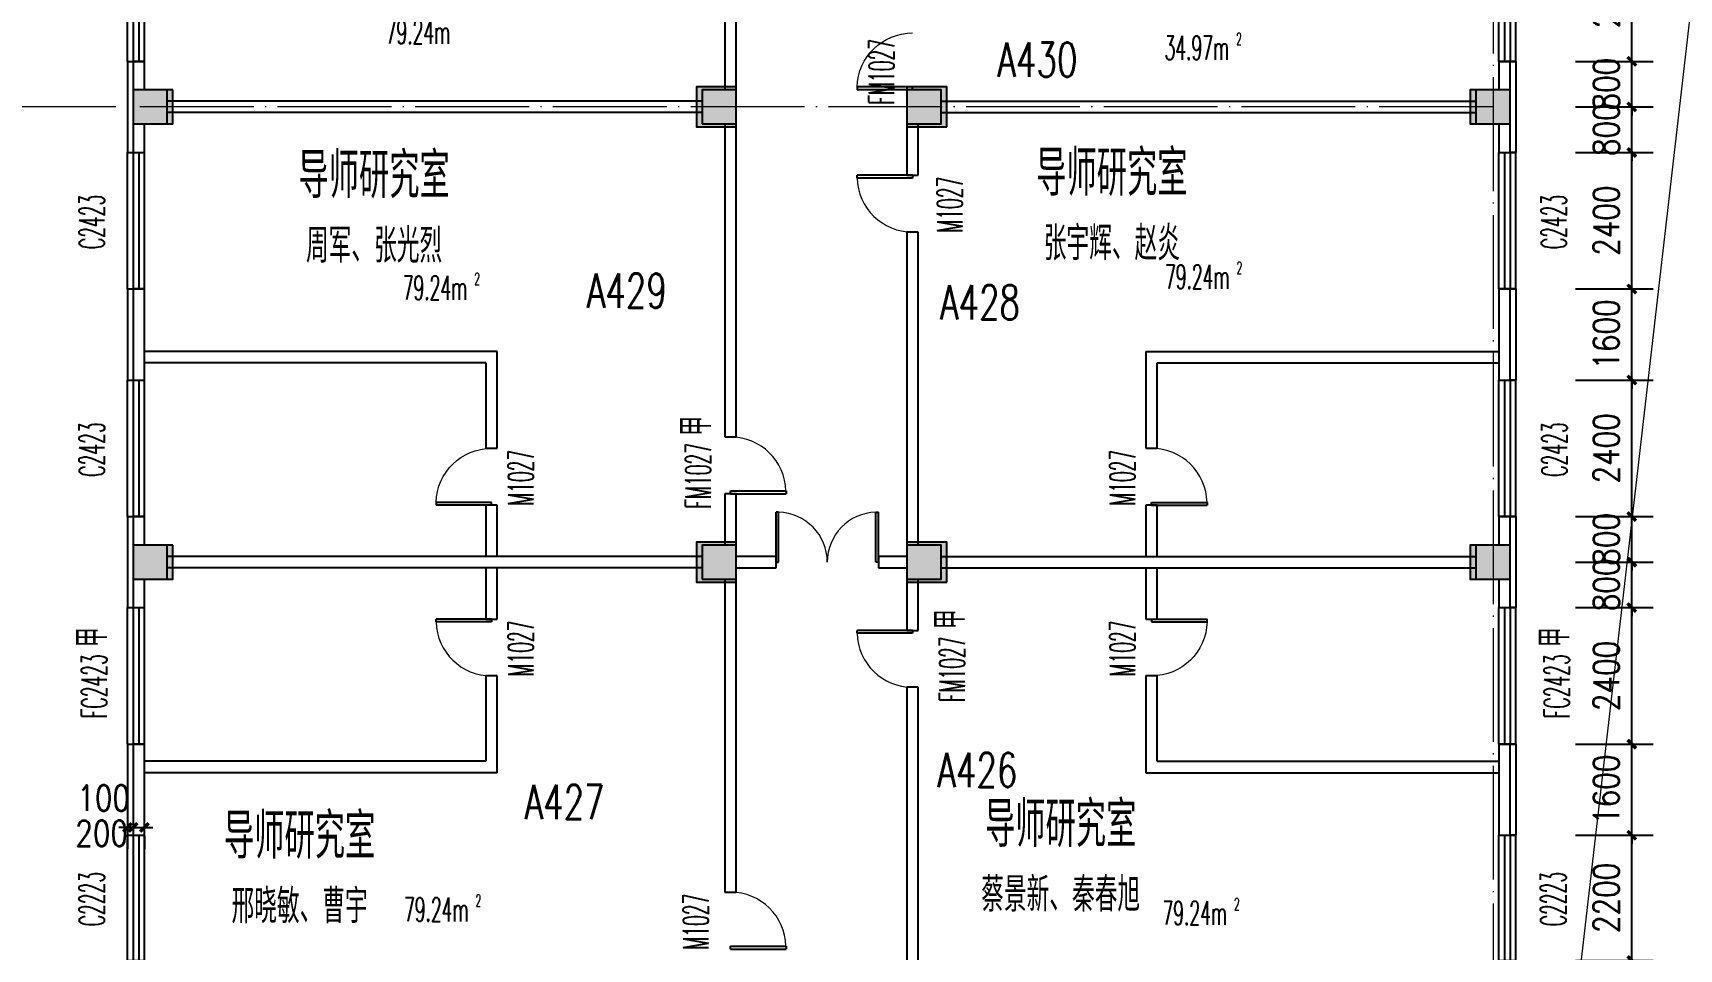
# Model space of a CAD drawing. Extents: x 1417642 to 3570900, y 124798 to 1191112.
# Drawn here: x 1441751 to 1470680, y 296417 to 312517 of the extents above; entities that cross this region are included whole.
import ezdxf

# ---------------------------------------------------------------- set-up
doc = ezdxf.new("R2010")
doc.units = 0
doc.header["$LTSCALE"] = 1000
doc.header["$MEASUREMENT"] = 0
doc.linetypes.add('DOTE', pattern=[2.42, 2, -0.2, 0.02, -0.2])
doc.layers.get('0').update_dxf_attribs({"linetype": 'CONTINUOUS'})
doc.layers.get('Defpoints').update_dxf_attribs({"linetype": 'CONTINUOUS'})
for name, color, linetype in [('colu', 2, 'CONTINUOUS'), ('COLUMN', 9, 'CONTINUOUS'), ('DOTE', 1, 'DOTE'), ('PUB_DIM', 3, 'CONTINUOUS'), ('PUB_HATCH', 8, 'CONTINUOUS'), ('PUB_TEXT', 40, 'CONTINUOUS'), ('SPACE', 7, 'CONTINUOUS'), ('STAIR', 2, 'CONTINUOUS'), ('SURFACE', 6, 'CONTINUOUS'), ('tiaozheng', 20, 'CONTINUOUS'), ('WALL', 4, 'CONTINUOUS'), ('WALL-MOVE', 6, 'CONTINUOUS'), ('WINDOW', 2, 'CONTINUOUS'), ('WINDOW_TEXT', 7, 'CONTINUOUS'), ('填充', 252, 'CONTINUOUS'), ('柱填充', 8, 'CONTINUOUS')]:
    doc.layers.add(name, color=color, linetype=linetype)
doc.styles.add('_TCH_SPACE', font='ROMANS', dxfattribs={"width": 0.7, "height": 5, "bigfont": 'Z'})
doc.styles.add('_TCH_WINDOW', font='ROMANS.shx', dxfattribs={"width": 0.7, "height": 400, "bigfont": 'Z.shx'})
doc.styles.add('DIM_FONT', font='SIMPLEX.shx', dxfattribs={"width": 0.8})
doc.styles.add('Z', font='ROMANS', dxfattribs={"width": 0.7, "bigfont": 'Z'})
doc.dimstyles.new('DIMN150', dxfattribs={"dimscale": 1.5, "dimtxt": 300, "dimasz": 100, "dimexe": 250, "dimexo": 300, "dimgap": 150, "dimtad": 1, "dimdec": 0, "dimzin": 0, "dimdsep": 46, "dimtxsty": 'DIM_FONT', "dimblk": 'ARCHTICK', "dimcen": 0.09, "dimdle": 1.5, "dimclrt": 7, "dimazin": 2, "dimtfac": 1, "dimtdec": 0, "dimtix": 1, "dimtmove": 2, "dimatfit": 3, "dimldrblk": 'ARCHTICK', "dimfxl": 1, "dimtolj": 1, "dimtzin": 0, "dimarcsym": 0})

# ---------------------------------------------------------------- blocks, each defined once
blk = doc.blocks.new('896')
at = {"layer": '柱填充'}
h = blk.add_hatch(color=256, dxfattribs=at)
h.paths.add_polyline_path([(1580873, 568265), (1580873, 568965), (1580273, 568965), (1580273, 568265)])
h.paths.add_polyline_path([(1572873, 568265), (1572873, 568965), (1572273, 568965), (1572273, 568265)])
h.paths.add_polyline_path([(1564873, 568265), (1564873, 568965), (1564273, 568965), (1564273, 568265)])
h.paths.add_polyline_path([(1556873, 568265), (1556873, 568965), (1556273, 568965), (1556273, 568265)])
h.paths.add_polyline_path([(1546873, 568265), (1546873, 568965), (1546273, 568965), (1546273, 568265)])
h.paths.add_polyline_path([(1536873, 568265), (1536873, 568965), (1536273, 568965), (1536273, 568265)])
h.paths.add_polyline_path([(1533273, 568265), (1533273, 568965), (1532673, 568965), (1532673, 568265)])
h.paths.add_polyline_path([(1523273, 568365), (1523273, 568965), (1522673, 568965), (1522673, 568365)])
h.paths.add_polyline_path([(1590123, 558965), (1589423, 558965), (1589423, 558365), (1590123, 558365)])
h.paths.add_polyline_path([(1580923, 558365), (1580923, 559065), (1580223, 559065), (1580223, 558365)])
h.paths.add_polyline_path([(1572923, 558365), (1572923, 559065), (1572223, 559065), (1572223, 558365)])
h.paths.add_polyline_path([(1564923, 558365), (1564923, 559065), (1564223, 559065), (1564223, 558365)])
h.paths.add_polyline_path([(1556923, 558365), (1556923, 559065), (1556223, 559065), (1556223, 558365)])
h.paths.add_polyline_path([(1546923, 558365), (1546923, 559065), (1546223, 559065), (1546223, 558365)])
h.paths.add_polyline_path([(1536873, 558365), (1536873, 558965), (1536273, 558965), (1536273, 558365)])
h.paths.add_polyline_path([(1533273, 558365), (1533273, 558965), (1532673, 558965), (1532673, 558365)])
h.paths.add_polyline_path([(1523372, 558965), (1522672, 558965), (1522672, 558365), (1523372, 558365)])
h.paths.add_polyline_path([(1590123, 554765), (1590123, 555365), (1589523, 555365), (1589523, 554765)])
h.paths.add_polyline_path([(1580873, 554765), (1580873, 555365), (1580273, 555365), (1580273, 554765)])
h.paths.add_polyline_path([(1572873, 554765), (1572873, 555365), (1572273, 555365), (1572273, 554765)])
h.paths.add_polyline_path([(1564873, 554765), (1564873, 555365), (1564273, 555365), (1564273, 554765)])
h.paths.add_polyline_path([(1556873, 554765), (1556873, 555365), (1556273, 555365), (1556273, 554765)])
h.paths.add_polyline_path([(1546873, 554765), (1546873, 555365), (1546273, 555365), (1546273, 554765)])
h.paths.add_polyline_path([(1536873, 554765), (1536873, 555365), (1536273, 555365), (1536273, 554765)])
h.paths.add_polyline_path([(1533273, 554765), (1533273, 555365), (1532673, 555365), (1532673, 554765)])
h.paths.add_polyline_path([(1523372, 555365), (1522672, 555365), (1522672, 554765), (1523372, 554765)])
h.paths.add_polyline_path([(1590123, 546765), (1590123, 547365), (1589523, 547365), (1589523, 546765)])
h.paths.add_polyline_path([(1580873, 546765), (1580873, 547365), (1580273, 547365), (1580273, 546765)])
h.paths.add_polyline_path([(1572873, 546765), (1572873, 547365), (1572273, 547365), (1572273, 546765)])
h.paths.add_polyline_path([(1564873, 546765), (1564873, 547365), (1564273, 547365), (1564273, 546765)])
h.paths.add_polyline_path([(1556873, 546765), (1556873, 547365), (1556273, 547365), (1556273, 546765)])
h.paths.add_polyline_path([(1546873, 546715), (1546873, 547415), (1546173, 547415), (1546173, 546715)])
h.paths.add_polyline_path([(1536973, 546715), (1536973, 547415), (1536273, 547415), (1536273, 546715)])
h.paths.add_polyline_path([(1533273, 546715), (1533273, 547415), (1532573, 547415), (1532573, 546715)])
h.paths.add_polyline_path([(1523372, 547365), (1522672, 547365), (1522672, 546765), (1523372, 546765)])
h.paths.add_polyline_path([(1546873, 539365), (1546173, 539365), (1546173, 538765), (1546873, 538765)])
h.paths.add_polyline_path([(1536973, 538715), (1536973, 539415), (1536273, 539415), (1536273, 538715)])
h.paths.add_polyline_path([(1533273, 538715), (1533273, 539415), (1532573, 539415), (1532573, 538715)])
h.paths.add_polyline_path([(1523372, 539365), (1522672, 539365), (1522672, 538765), (1523372, 538765)])
h.paths.add_polyline_path([(1546873, 531365), (1546173, 531365), (1546173, 530765), (1546873, 530765)])
h.paths.add_polyline_path([(1536973, 530715), (1536973, 531415), (1536273, 531415), (1536273, 530715)])
h.paths.add_polyline_path([(1533273, 530715), (1533273, 531415), (1532573, 531415), (1532573, 530715)])
h.paths.add_polyline_path([(1523372, 531365), (1522672, 531365), (1522672, 530765), (1523372, 530765)])
h.paths.add_polyline_path([(1546873, 523365), (1546173, 523365), (1546173, 522765), (1546873, 522765)])
h.paths.add_polyline_path([(1536973, 522715), (1536973, 523415), (1536273, 523415), (1536273, 522715)])
h.paths.add_polyline_path([(1533273, 522715), (1533273, 523415), (1532573, 523415), (1532573, 522715)])
h.paths.add_polyline_path([(1523372, 523365), (1522672, 523365), (1522672, 522765), (1523372, 522765)])
h.paths.add_polyline_path([(1546873, 515365), (1546173, 515365), (1546173, 514765), (1546873, 514765)])
h.paths.add_polyline_path([(1536973, 514715), (1536973, 515415), (1536273, 515415), (1536273, 514715)])
h.paths.add_polyline_path([(1533273, 514715), (1533273, 515415), (1532573, 515415), (1532573, 514715)])
h.paths.add_polyline_path([(1523372, 515365), (1522672, 515365), (1522672, 514765), (1523372, 514765)])
h.paths.add_polyline_path([(1546873, 507365), (1546173, 507365), (1546173, 506765), (1546873, 506765)])
h.paths.add_polyline_path([(1536973, 506715), (1536973, 507415), (1536273, 507415), (1536273, 506715)])
h.paths.add_polyline_path([(1533273, 506715), (1533273, 507415), (1532573, 507415), (1532573, 506715)])
h.paths.add_polyline_path([(1523372, 507365), (1522672, 507365), (1522672, 506765), (1523372, 506765)])
h.paths.add_polyline_path([(1546873, 499365), (1546173, 499365), (1546173, 498765), (1546873, 498765)])
h.paths.add_polyline_path([(1536973, 498715), (1536973, 499415), (1536273, 499415), (1536273, 498715)])
h.paths.add_polyline_path([(1533273, 498715), (1533273, 499415), (1532573, 499415), (1532573, 498715)])
h.paths.add_polyline_path([(1523372, 499365), (1522672, 499365), (1522672, 498765), (1523372, 498765)])
h.paths.add_polyline_path([(1546873, 490765), (1546873, 491365), (1546273, 491365), (1546273, 490765)])
h.paths.add_polyline_path([(1536873, 490765), (1536873, 491365), (1536273, 491365), (1536273, 490765)])
h.paths.add_polyline_path([(1533273, 490765), (1533273, 491365), (1532673, 491365), (1532673, 490765)])
h.paths.add_polyline_path([(1523273, 490765), (1523273, 491365), (1522673, 491365), (1522673, 490765)])
at = {"layer": 'colu'}
for points in [[(1523372, 515365), (1522672, 515365), (1522672, 514765), (1523372, 514765)], [(1533273, 514715), (1533273, 515415), (1532573, 515415), (1532573, 514715)], [(1536973, 514715), (1536973, 515415), (1536273, 515415), (1536273, 514715)], [(1546873, 515365), (1546173, 515365), (1546173, 514765), (1546873, 514765)], [(1533273, 506715), (1533273, 507415), (1532573, 507415), (1532573, 506715)], [(1536973, 506715), (1536973, 507415), (1536273, 507415), (1536273, 506715)], [(1523372, 507365), (1522672, 507365), (1522672, 506765), (1523372, 506765)], [(1546873, 507365), (1546173, 507365), (1546173, 506765), (1546873, 506765)]]:
    blk.add_lwpolyline(points, close=True, dxfattribs=at)
blk = doc.blocks.new('_ArchTick')
at = {"color": 0, "linetype": 'ByBlock', "const_width": 0.4}
blk.add_lwpolyline([(-0.5, -0.5), (0.5, 0.5)], dxfattribs=at)
blk = doc.blocks.new('*D813')
at = {"layer": 'Defpoints', "color": 0}
for p in [(1443510, 298857), (1443710, 298857), (1443710, 298555)]:
    blk.add_point(p, dxfattribs=at)
at = {"layer": 'PUB_DIM', "color": 0, "lineweight": -2}
for p, q in [((1443510, 298555), (1443360, 298555)), ((1443510, 298555), (1443710, 298555)), ((1443710, 298555), (1443860, 298555)), ((1443510, 298407), (1443510, 298180)), ((1443710, 298407), (1443710, 298180))]:
    blk.add_line(p, q, dxfattribs=at)
at = {"layer": 'PUB_DIM', "color": 0, "lineweight": -2, "xscale": 150, "yscale": 150, "zscale": 150}
blk.add_blockref('_ArchTick', (1443510, 298555), dxfattribs=at)
at = {"layer": 'PUB_DIM', "color": 0, "lineweight": -2, "xscale": 150, "yscale": 150, "zscale": 150, "rotation": 180}
blk.add_blockref('_ArchTick', (1443710, 298555), dxfattribs=at)
at = {"layer": 'PUB_DIM', "color": 7, "insert": (1442958, 298452), "char_height": 450, "attachment_point": 5, "style": 'DIM_FONT'}
blk.add_mtext('\\A1;200', dxfattribs=at)
blk = doc.blocks.new('*D814')
at = {"layer": 'Defpoints', "color": 0}
for p in [(1443410, 298857), (1443510, 298857), (1443510, 298555)]:
    blk.add_point(p, dxfattribs=at)
at = {"layer": 'PUB_DIM', "color": 0, "lineweight": -2}
for p, q in [((1443410, 298555), (1443260, 298555)), ((1443410, 298555), (1443510, 298555)), ((1443510, 298555), (1443660, 298555)), ((1443410, 298407), (1443410, 298180)), ((1443510, 298407), (1443510, 298180))]:
    blk.add_line(p, q, dxfattribs=at)
at = {"layer": 'PUB_DIM', "color": 0, "lineweight": -2, "xscale": 150, "yscale": 150, "zscale": 150}
blk.add_blockref('_ArchTick', (1443410, 298555), dxfattribs=at)
at = {"layer": 'PUB_DIM', "color": 0, "lineweight": -2, "xscale": 150, "yscale": 150, "zscale": 150, "rotation": 180}
blk.add_blockref('_ArchTick', (1443510, 298555), dxfattribs=at)
at = {"layer": 'PUB_DIM', "color": 7, "insert": (1442993, 299072), "char_height": 450, "attachment_point": 5, "style": 'DIM_FONT'}
blk.add_mtext('\\A1;100', dxfattribs=at)
blk = doc.blocks.new('*D1124')
at = {"layer": 'Defpoints', "color": 0}
for p in [(1468409, 298417), (1469849, 298417), (1468409, 296217)]:
    blk.add_point(p, dxfattribs=at)
at = {"layer": 'PUB_DIM', "color": 0, "lineweight": -2}
for p, q in [((1468859, 298417), (1470224, 298417)), ((1469849, 296215), (1469849, 298419)), ((1468859, 296217), (1470224, 296217))]:
    blk.add_line(p, q, dxfattribs=at)
at = {"layer": 'PUB_DIM', "color": 0, "lineweight": -2, "xscale": 150, "yscale": 150, "zscale": 150}
for p, rotation in [((1469849, 298417), 90), ((1469849, 296217), 270)]:
    blk.add_blockref('_ArchTick', p, dxfattribs=dict(at, rotation=rotation))
at = {"layer": 'PUB_DIM', "color": 7, "insert": (1469399, 297317), "char_height": 450, "attachment_point": 5, "rotation": 90, "style": 'DIM_FONT'}
blk.add_mtext('\\A1;2200', dxfattribs=at)
blk = doc.blocks.new('*D1125')
at = {"layer": 'Defpoints', "color": 0}
for p in [(1468409, 300017), (1469849, 300017), (1468409, 298417)]:
    blk.add_point(p, dxfattribs=at)
at = {"layer": 'PUB_DIM', "color": 0, "lineweight": -2}
for p, q in [((1468859, 300017), (1470224, 300017)), ((1469849, 300017), (1469849, 300167)), ((1469849, 298417), (1469849, 300017)), ((1468859, 298417), (1470224, 298417)), ((1469849, 298417), (1469849, 298267))]:
    blk.add_line(p, q, dxfattribs=at)
at = {"layer": 'PUB_DIM', "color": 0, "lineweight": -2, "xscale": 150, "yscale": 150, "zscale": 150}
for p, rotation in [((1469849, 300017), 270), ((1469849, 298417), 90)]:
    blk.add_blockref('_ArchTick', p, dxfattribs=dict(at, rotation=rotation))
at = {"layer": 'PUB_DIM', "color": 7, "insert": (1469399, 299217), "char_height": 450, "attachment_point": 5, "rotation": 90, "style": 'DIM_FONT'}
blk.add_mtext('\\A1;1600', dxfattribs=at)
blk = doc.blocks.new('*D1126')
at = {"layer": 'Defpoints', "color": 0}
for p in [(1468409, 302417), (1469849, 302417), (1468409, 300017)]:
    blk.add_point(p, dxfattribs=at)
at = {"layer": 'PUB_DIM', "color": 0, "lineweight": -2}
for p, q in [((1468859, 302417), (1470224, 302417)), ((1469849, 300015), (1469849, 302419)), ((1468859, 300017), (1470224, 300017))]:
    blk.add_line(p, q, dxfattribs=at)
at = {"layer": 'PUB_DIM', "color": 0, "lineweight": -2, "xscale": 150, "yscale": 150, "zscale": 150}
for p, rotation in [((1469849, 302417), 90), ((1469849, 300017), 270)]:
    blk.add_blockref('_ArchTick', p, dxfattribs=dict(at, rotation=rotation))
at = {"layer": 'PUB_DIM', "color": 7, "insert": (1469399, 301217), "char_height": 450, "attachment_point": 5, "rotation": 90, "style": 'DIM_FONT'}
blk.add_mtext('\\A1;2400', dxfattribs=at)
blk = doc.blocks.new('*D1127')
at = {"layer": 'Defpoints', "color": 0}
for p in [(1468409, 303217), (1469849, 303217), (1468409, 302417)]:
    blk.add_point(p, dxfattribs=at)
at = {"layer": 'PUB_DIM', "color": 0, "lineweight": -2}
for p, q in [((1468859, 303217), (1470224, 303217)), ((1469849, 303217), (1469849, 303367)), ((1469849, 302417), (1469849, 303217)), ((1468859, 302417), (1470224, 302417)), ((1469849, 302417), (1469849, 302267))]:
    blk.add_line(p, q, dxfattribs=at)
at = {"layer": 'PUB_DIM', "color": 0, "lineweight": -2, "xscale": 150, "yscale": 150, "zscale": 150}
for p, rotation in [((1469849, 303217), 270), ((1469849, 302417), 90)]:
    blk.add_blockref('_ArchTick', p, dxfattribs=dict(at, rotation=rotation))
at = {"layer": 'PUB_DIM', "color": 7, "insert": (1469399, 302817), "char_height": 450, "attachment_point": 5, "rotation": 90, "style": 'DIM_FONT'}
blk.add_mtext('\\A1;800', dxfattribs=at)
blk = doc.blocks.new('*D1128')
at = {"layer": 'Defpoints', "color": 0}
for p in [(1468409, 304017), (1469849, 304017), (1468409, 303217)]:
    blk.add_point(p, dxfattribs=at)
at = {"layer": 'PUB_DIM', "color": 0, "lineweight": -2}
for p, q in [((1469849, 304017), (1469849, 304167)), ((1468859, 304017), (1470224, 304017)), ((1469849, 303217), (1469849, 304017)), ((1468859, 303217), (1470224, 303217)), ((1469849, 303217), (1469849, 303067))]:
    blk.add_line(p, q, dxfattribs=at)
at = {"layer": 'PUB_DIM', "color": 0, "lineweight": -2, "xscale": 150, "yscale": 150, "zscale": 150}
for p, rotation in [((1469849, 304017), 270), ((1469849, 303217), 90)]:
    blk.add_blockref('_ArchTick', p, dxfattribs=dict(at, rotation=rotation))
at = {"layer": 'PUB_DIM', "color": 7, "insert": (1469399, 303617), "char_height": 450, "attachment_point": 5, "rotation": 90, "style": 'DIM_FONT'}
blk.add_mtext('\\A1;800', dxfattribs=at)
blk = doc.blocks.new('*D1129')
at = {"layer": 'Defpoints', "color": 0}
for p in [(1468409, 306417), (1469849, 306417), (1468409, 304017)]:
    blk.add_point(p, dxfattribs=at)
at = {"layer": 'PUB_DIM', "color": 0, "lineweight": -2}
for p, q in [((1468859, 306417), (1470224, 306417)), ((1469849, 304015), (1469849, 306419)), ((1468859, 304017), (1470224, 304017))]:
    blk.add_line(p, q, dxfattribs=at)
at = {"layer": 'PUB_DIM', "color": 0, "lineweight": -2, "xscale": 150, "yscale": 150, "zscale": 150}
for p, rotation in [((1469849, 306417), 90), ((1469849, 304017), 270)]:
    blk.add_blockref('_ArchTick', p, dxfattribs=dict(at, rotation=rotation))
at = {"layer": 'PUB_DIM', "color": 7, "insert": (1469399, 305217), "char_height": 450, "attachment_point": 5, "rotation": 90, "style": 'DIM_FONT'}
blk.add_mtext('\\A1;2400', dxfattribs=at)
blk = doc.blocks.new('*D1130')
at = {"layer": 'Defpoints', "color": 0}
for p in [(1468409, 308017), (1469849, 308017), (1468409, 306417)]:
    blk.add_point(p, dxfattribs=at)
at = {"layer": 'PUB_DIM', "color": 0, "lineweight": -2}
for p, q in [((1469849, 308017), (1469849, 308167)), ((1468859, 308017), (1470224, 308017)), ((1469849, 306417), (1469849, 308017)), ((1468859, 306417), (1470224, 306417)), ((1469849, 306417), (1469849, 306267))]:
    blk.add_line(p, q, dxfattribs=at)
at = {"layer": 'PUB_DIM', "color": 0, "lineweight": -2, "xscale": 150, "yscale": 150, "zscale": 150}
for p, rotation in [((1469849, 308017), 270), ((1469849, 306417), 90)]:
    blk.add_blockref('_ArchTick', p, dxfattribs=dict(at, rotation=rotation))
at = {"layer": 'PUB_DIM', "color": 7, "insert": (1469399, 307217), "char_height": 450, "attachment_point": 5, "rotation": 90, "style": 'DIM_FONT'}
blk.add_mtext('\\A1;1600', dxfattribs=at)
blk = doc.blocks.new('*D1131')
at = {"layer": 'Defpoints', "color": 0}
for p in [(1468409, 310417), (1469849, 310417), (1468409, 308017)]:
    blk.add_point(p, dxfattribs=at)
at = {"layer": 'PUB_DIM', "color": 0, "lineweight": -2}
for p, q in [((1468859, 310417), (1470224, 310417)), ((1469849, 308015), (1469849, 310419)), ((1468859, 308017), (1470224, 308017))]:
    blk.add_line(p, q, dxfattribs=at)
at = {"layer": 'PUB_DIM', "color": 0, "lineweight": -2, "xscale": 150, "yscale": 150, "zscale": 150}
for p, rotation in [((1469849, 310417), 90), ((1469849, 308017), 270)]:
    blk.add_blockref('_ArchTick', p, dxfattribs=dict(at, rotation=rotation))
at = {"layer": 'PUB_DIM', "color": 7, "insert": (1469399, 309217), "char_height": 450, "attachment_point": 5, "rotation": 90, "style": 'DIM_FONT'}
blk.add_mtext('\\A1;2400', dxfattribs=at)
blk = doc.blocks.new('*D1132')
at = {"layer": 'Defpoints', "color": 0}
for p in [(1468409, 311217), (1469849, 311217), (1468409, 310417)]:
    blk.add_point(p, dxfattribs=at)
at = {"layer": 'PUB_DIM', "color": 0, "lineweight": -2}
for p, q in [((1469849, 311217), (1469849, 311367)), ((1468859, 311217), (1470224, 311217)), ((1469849, 310417), (1469849, 311217)), ((1468859, 310417), (1470224, 310417)), ((1469849, 310417), (1469849, 310267))]:
    blk.add_line(p, q, dxfattribs=at)
at = {"layer": 'PUB_DIM', "color": 0, "lineweight": -2, "xscale": 150, "yscale": 150, "zscale": 150}
for p, rotation in [((1469849, 311217), 270), ((1469849, 310417), 90)]:
    blk.add_blockref('_ArchTick', p, dxfattribs=dict(at, rotation=rotation))
at = {"layer": 'PUB_DIM', "color": 7, "insert": (1469399, 310817), "char_height": 450, "attachment_point": 5, "rotation": 90, "style": 'DIM_FONT'}
blk.add_mtext('\\A1;800', dxfattribs=at)
blk = doc.blocks.new('*D1133')
at = {"layer": 'Defpoints', "color": 0}
for p in [(1468409, 312017), (1469849, 312017), (1468409, 311217)]:
    blk.add_point(p, dxfattribs=at)
at = {"layer": 'PUB_DIM', "color": 0, "lineweight": -2}
for p, q in [((1469849, 312017), (1469849, 312167)), ((1468859, 312017), (1470224, 312017)), ((1469849, 311217), (1469849, 312017)), ((1468859, 311217), (1470224, 311217)), ((1469849, 311217), (1469849, 311067))]:
    blk.add_line(p, q, dxfattribs=at)
at = {"layer": 'PUB_DIM', "color": 0, "lineweight": -2, "xscale": 150, "yscale": 150, "zscale": 150}
for p, rotation in [((1469849, 312017), 270), ((1469849, 311217), 90)]:
    blk.add_blockref('_ArchTick', p, dxfattribs=dict(at, rotation=rotation))
at = {"layer": 'PUB_DIM', "color": 7, "insert": (1469399, 311617), "char_height": 450, "attachment_point": 5, "rotation": 90, "style": 'DIM_FONT'}
blk.add_mtext('\\A1;800', dxfattribs=at)
blk = doc.blocks.new('*D1134')
at = {"layer": 'Defpoints', "color": 0}
for p in [(1468409, 314417), (1469849, 314417), (1468409, 312017)]:
    blk.add_point(p, dxfattribs=at)
at = {"layer": 'PUB_DIM', "color": 0, "lineweight": -2}
for p, q in [((1468859, 314417), (1470224, 314417)), ((1469849, 312015), (1469849, 314419)), ((1468859, 312017), (1470224, 312017))]:
    blk.add_line(p, q, dxfattribs=at)
at = {"layer": 'PUB_DIM', "color": 0, "lineweight": -2, "xscale": 150, "yscale": 150, "zscale": 150}
for p, rotation in [((1469849, 314417), 90), ((1469849, 312017), 270)]:
    blk.add_blockref('_ArchTick', p, dxfattribs=dict(at, rotation=rotation))
at = {"layer": 'PUB_DIM', "color": 7, "insert": (1469399, 313217), "char_height": 450, "attachment_point": 5, "rotation": 90, "style": 'DIM_FONT'}
blk.add_mtext('\\A1;2400', dxfattribs=at)
blk = doc.blocks.new('_FZH')
blk.add_lwpolyline([(-0.5, -0.5), (0.5, -0.5), (0.5, 0.5), (-0.5, 0.5)], close=True)
at = {"layer": 'PUB_HATCH'}
blk.add_solid([(-0.5, -0.5), (0.5, -0.5), (-0.5, 0.5), (0.5, 0.5)], dxfattribs=at)
blk = doc.blocks.new('$TCHSYS$WIN2D')
for p, q in [((-0.5, 0.5), (0.5, 0.5)), ((-0.5, 0.5), (-0.5, -0.5)), ((0.5, 0.5), (0.5, -0.5)), ((0.5, 0.167), (-0.5, 0.167)), ((0.5, -0.167), (-0.5, -0.167)), ((-0.5, -0.5), (0.5, -0.5))]:
    blk.add_line(p, q)
blk = doc.blocks.new('$DorLib2D$00000001')
for p, q in [((0.45, 0.975), (0.5, 0.975)), ((0.45, 0), (0.45, 0.975)), ((0.5, 0), (0.5, 0.975)), ((0.5, 0), (0.45, 0))]:
    blk.add_line(p, q)
at = {"lineweight": 13}
blk.add_arc((0.475, 0), 0.975, 91.4693, 180, dxfattribs=at)
blk = doc.blocks.new('$DorLib2D$00000002')
for p, q in [((-0.5, 0), (-0.5, 0.4875)), ((-0.475, 0.4875), (-0.5, 0.4875)), ((-0.475, 0), (-0.475, 0.4875)), ((0.475, 0), (0.475, 0.4875)), ((0.475, 0.4875), (0.5, 0.4875)), ((0.5, 0), (0.5, 0.4875)), ((-0.5, 0), (-0.475, 0)), ((0.5, 0), (0.475, 0))]:
    blk.add_line(p, q)
at = {"lineweight": 13}
for centre, start, end in [((-0.4875, 0), 0, 88.53072), ((0.4875, 0), 91.46928, 180)]:
    blk.add_arc(centre, 0.4875, start, end, dxfattribs=at)

msp = doc.modelspace()

# ---------------------------------------------------------------- linework, layer by layer
at = {"layer": 'DOTE', "lineweight": 0}
for points in [[(1467410.3, 369817), (1467410.3, 259645.1)], [(1467410.3, 311217), (1432083.9, 311217)]]:
    msp.add_lwpolyline(points, dxfattribs=at)
at = {"layer": 'STAIR', "lineweight": 0}
msp.add_lwpolyline([(1467810.8, 286217), (1473366, 334417), (1511010.3, 342817)], dxfattribs=at)
at = {"layer": 'SURFACE'}
for p, q in [((1443410.3, 312017), (1443510.3, 312017)), ((1443410.3, 312017), (1443410.3, 311217)), ((1467810.3, 312017), (1467710.3, 312017)), ((1467810.3, 312017), (1467810.3, 311217)), ((1443410.3, 311217), (1443410.3, 310417)), ((1467810.3, 311217), (1467810.3, 310417)), ((1443410.3, 310417), (1443510.3, 310417)), ((1467810.3, 310417), (1467710.3, 310417)), ((1443410.3, 308017), (1443510.3, 308017)), ((1443410.3, 308017), (1443410.3, 306817)), ((1467810.3, 308017), (1467710.3, 308017)), ((1467810.3, 308017), (1467810.3, 306817)), ((1443410.3, 306817), (1443410.3, 306417)), ((1467810.3, 306817), (1467810.3, 306417)), ((1443410.3, 306417), (1443510.3, 306417)), ((1467810.3, 306417), (1467710.3, 306417)), ((1443410.3, 304017), (1443510.3, 304017)), ((1443410.3, 304017), (1443410.3, 303217)), ((1467810.3, 304017), (1467710.3, 304017)), ((1467810.3, 304017), (1467810.3, 303217)), ((1443410.3, 303217), (1443410.3, 302417)), ((1467810.3, 303217), (1467810.3, 302417)), ((1443410.3, 302417), (1443510.3, 302417)), ((1467810.3, 302417), (1467710.3, 302417)), ((1443410.3, 300017), (1443510.3, 300017)), ((1443410.3, 300017), (1443410.3, 299617)), ((1467810.3, 300017), (1467710.3, 300017)), ((1467810.3, 300017), (1467810.3, 299617)), ((1443410.3, 299617), (1443410.3, 298417)), ((1467810.3, 299617), (1467810.3, 298417)), ((1443410.3, 298417), (1443510.3, 298417)), ((1467810.3, 298417), (1467710.3, 298417))]:
    msp.add_line(p, q, dxfattribs=at)
at = {"layer": 'WALL'}
for p, q in [((1453910.3, 312717), (1453910.3, 311517)), ((1454110.3, 311517), (1454110.3, 312717)), ((1443710.3, 312017), (1443510.3, 312017)), ((1443510.3, 312017), (1443510.3, 311517)), ((1443710.3, 311517), (1443710.3, 312017)), ((1467710.3, 312017), (1467510.3, 312017)), ((1467510.3, 312017), (1467510.3, 311517)), ((1467710.3, 311517), (1467710.3, 312017)), ((1453510.3, 311317), (1444110.3, 311317)), ((1457710.3, 311317), (1467110.3, 311317)), ((1453510.3, 311117), (1444110.3, 311117)), ((1457710.3, 311117), (1467110.3, 311117)), ((1443510.3, 310917), (1443510.3, 310417)), ((1443710.3, 310417), (1443710.3, 310917)), ((1453910.3, 310917), (1453910.3, 305417)), ((1454110.3, 305417), (1454110.3, 310917)), ((1457110.3, 310917), (1457110.3, 310017)), ((1457310.3, 310017), (1457310.3, 310917)), ((1467510.3, 310917), (1467510.3, 310417)), ((1467710.3, 310417), (1467710.3, 310917)), ((1443510.3, 310417), (1443710.3, 310417)), ((1467510.3, 310417), (1467710.3, 310417)), ((1457110.3, 310017), (1457310.3, 310017)), ((1457310.3, 309017), (1457110.3, 309017)), ((1457110.3, 309017), (1457110.3, 303517)), ((1457310.3, 303517), (1457310.3, 309017)), ((1443710.3, 308017), (1443510.3, 308017)), ((1443510.3, 308017), (1443510.3, 306817)), ((1443710.3, 306817), (1443710.3, 308017)), ((1467710.3, 308017), (1467510.3, 308017)), ((1467510.3, 308017), (1467510.3, 306817)), ((1467710.3, 306817), (1467710.3, 308017)), ((1443510.3, 306817), (1443510.3, 306417)), ((1443710.3, 306417), (1443710.3, 306817)), ((1467510.3, 306817), (1467510.3, 306417)), ((1467710.3, 306417), (1467710.3, 306817)), ((1443510.3, 306417), (1443710.3, 306417)), ((1467510.3, 306417), (1467710.3, 306417)), ((1453910.3, 305417), (1454110.3, 305417)), ((1454110.3, 304417), (1453910.3, 304417)), ((1453910.3, 304417), (1453910.3, 303517)), ((1454110.3, 303517), (1454110.3, 304417)), ((1443710.3, 304017), (1443510.3, 304017)), ((1443510.3, 304017), (1443510.3, 303517)), ((1443710.3, 303517), (1443710.3, 304017)), ((1467710.3, 304017), (1467510.3, 304017)), ((1467510.3, 304017), (1467510.3, 303517)), ((1467710.3, 303517), (1467710.3, 304017)), ((1449810.3, 303317), (1444110.3, 303317)), ((1453510.3, 303317), (1449810.3, 303317)), ((1454810.3, 303317), (1454110.3, 303317)), ((1454810.3, 303117), (1454810.3, 303317)), ((1457110.3, 303317), (1456610.3, 303317)), ((1456610.3, 303317), (1456610.3, 303117)), ((1457710.3, 303317), (1461410.3, 303317)), ((1461410.3, 303317), (1467110.3, 303317)), ((1443510.3, 302917), (1443510.3, 302417)), ((1443710.3, 302417), (1443710.3, 302917)), ((1449810.3, 303117), (1444110.3, 303117)), ((1453510.3, 303117), (1449810.3, 303117)), ((1453910.3, 302917), (1453910.3, 297417)), ((1454110.3, 303117), (1454810.3, 303117)), ((1454110.3, 297417), (1454110.3, 302917)), ((1456610.3, 303117), (1457110.3, 303117)), ((1457110.3, 302917), (1457110.3, 302017)), ((1457310.3, 302017), (1457310.3, 302917)), ((1457710.3, 303117), (1461410.3, 303117)), ((1461410.3, 303117), (1467110.3, 303117)), ((1467510.3, 302917), (1467510.3, 302417)), ((1467710.3, 302417), (1467710.3, 302917)), ((1443510.3, 302417), (1443710.3, 302417)), ((1467510.3, 302417), (1467710.3, 302417)), ((1457110.3, 302017), (1457310.3, 302017)), ((1457310.3, 301017), (1457110.3, 301017)), ((1457110.3, 301017), (1457110.3, 295517)), ((1457310.3, 295517), (1457310.3, 301017)), ((1443710.3, 300017), (1443510.3, 300017)), ((1443510.3, 300017), (1443510.3, 299617)), ((1443710.3, 299617), (1443710.3, 300017)), ((1467710.3, 300017), (1467510.3, 300017)), ((1467510.3, 300017), (1467510.3, 299617)), ((1467710.3, 299617), (1467710.3, 300017)), ((1443510.3, 299617), (1443510.3, 298417)), ((1443710.3, 298417), (1443710.3, 299617)), ((1467510.3, 299617), (1467510.3, 298417)), ((1467710.3, 298417), (1467710.3, 299617)), ((1443510.3, 298417), (1443710.3, 298417)), ((1467510.3, 298417), (1467710.3, 298417)), ((1453910.3, 297417), (1454110.3, 297417))]:
    msp.add_line(p, q, dxfattribs=at)
at = {"layer": 'WALL-MOVE'}
for p, q in [((1449910.3, 306917), (1443710.3, 306917)), ((1449710.3, 306717), (1443710.3, 306717)), ((1449710.3, 306717), (1449710.3, 305217)), ((1449910.3, 305217), (1449910.3, 306917)), ((1461310.3, 306917), (1461310.3, 305217)), ((1461310.3, 306917), (1467510.3, 306917)), ((1461510.3, 305217), (1461510.3, 306717)), ((1461510.3, 306717), (1467510.3, 306717)), ((1449710.3, 305217), (1449910.3, 305217)), ((1461310.3, 305217), (1461510.3, 305217)), ((1449910.3, 304217), (1449710.3, 304217)), ((1449710.3, 304217), (1449710.3, 303317)), ((1449910.3, 303317), (1449910.3, 304217)), ((1461510.3, 304217), (1461310.3, 304217)), ((1461310.3, 304217), (1461310.3, 303317)), ((1461510.3, 303317), (1461510.3, 304217)), ((1449710.3, 303117), (1449710.3, 302217)), ((1449910.3, 302217), (1449910.3, 303117)), ((1461310.3, 303117), (1461310.3, 302217)), ((1461510.3, 302217), (1461510.3, 303117)), ((1449710.3, 302217), (1449910.3, 302217)), ((1461310.3, 302217), (1461510.3, 302217)), ((1449910.3, 301217), (1449710.3, 301217)), ((1449710.3, 301217), (1449710.3, 299717)), ((1449910.3, 299517), (1449910.3, 301217)), ((1461510.3, 301217), (1461310.3, 301217)), ((1461310.3, 301217), (1461310.3, 299517)), ((1461510.3, 299717), (1461510.3, 301217)), ((1449710.3, 299717), (1443710.3, 299717)), ((1461510.3, 299717), (1467510.3, 299717)), ((1449910.3, 299517), (1443710.3, 299517)), ((1461310.3, 299517), (1467510.3, 299517))]:
    msp.add_line(p, q, dxfattribs=at)

# ---------------------------------------------------------------- block references
at = {"layer": 'COLUMN', "lineweight": 0, "xscale": 600, "yscale": 600, "zscale": 600}
for p in [(1443810.3, 311217), (1453810.3, 311217), (1457410.3, 311217), (1467410.3, 311217), (1443810.3, 303217), (1453810.3, 303217), (1457410.3, 303217), (1467410.3, 303217)]:
    msp.add_blockref('_FZH', p, dxfattribs=at)
at = {"layer": 'tiaozheng'}
msp.add_blockref('896', (-79162.5, -203848.2), dxfattribs=at)
at = {"layer": 'WINDOW', "color": 2}
ref = msp.add_blockref('$TCHSYS$WIN2D', (1443560.3, 313217), dxfattribs=dict(at, xscale=-2400, yscale=-300, zscale=-2400, rotation=270))
ref.add_attrib('A', 'C2423', (1443011.2, 312718.2), dxfattribs={"layer": 'WINDOW_TEXT', "color": 2, "height": 446.25, "rotation": 90, "style": '_TCH_WINDOW', "width": 0.494118})
ref = msp.add_blockref('$TCHSYS$WIN2D', (1467660.3, 313217), dxfattribs=dict(at, xscale=-2400, yscale=-300, zscale=-2400, rotation=270))
ref.add_attrib('A', 'C2423', (1468713.2, 312718.2), dxfattribs={"layer": 'WINDOW_TEXT', "color": 2, "height": 446.25, "rotation": 90, "style": '_TCH_WINDOW', "width": 0.494118})
at = {"layer": 'WINDOW', "lineweight": 0}
for name, p, xscale, yscale, zscale, rotation in [('$DorLib2D$00000001', (1457210.3, 312017), -1000, 1000, -1000, 90), ('$DorLib2D$00000001', (1454010.3, 304917), -1000, -1000, -1000, 90), ('$DorLib2D$00000002', (1455710.3, 303217), -1800, -1800, -1800, 180), ('$DorLib2D$00000001', (1457210.3, 301517), 1000, 1000, 1000, 90)]:
    msp.add_blockref(name, p, dxfattribs=dict(at, xscale=xscale, yscale=yscale, zscale=zscale, rotation=rotation))
at = {"layer": 'WINDOW', "color": 2}
ref = msp.add_blockref('$TCHSYS$WIN2D', (1443560.3, 309217), dxfattribs=dict(at, xscale=-2400, yscale=-300, zscale=-2400, rotation=270))
ref.add_attrib('A', 'C2423', (1443011.2, 308718.2), dxfattribs={"layer": 'WINDOW_TEXT', "color": 2, "height": 446.25, "rotation": 90, "style": '_TCH_WINDOW', "width": 0.494118})
ref = msp.add_blockref('$TCHSYS$WIN2D', (1467660.3, 309217), dxfattribs=dict(at, xscale=-2400, yscale=-300, zscale=-2400, rotation=270))
ref.add_attrib('A', 'C2423', (1468704.2, 308718.2), dxfattribs={"layer": 'WINDOW_TEXT', "color": 2, "height": 446.25, "rotation": 90, "style": '_TCH_WINDOW', "width": 0.494118})
at = {"layer": 'WINDOW', "lineweight": 0}
ref = msp.add_blockref('$DorLib2D$00000001', (1457210.3, 309517), dxfattribs=dict(at, xscale=1000, yscale=1000, zscale=1000, rotation=90))
ref.add_attrib('A', 'M1027', (1458087.3, 309007.7), dxfattribs={"layer": 'WINDOW_TEXT', "lineweight": 0, "height": 446.25, "rotation": 90, "style": '_TCH_WINDOW', "width": 0.494118})
at = {"layer": 'WINDOW', "color": 2}
ref = msp.add_blockref('$TCHSYS$WIN2D', (1443560.3, 305217), dxfattribs=dict(at, xscale=-2400, yscale=-300, zscale=-2400, rotation=270))
ref.add_attrib('A', 'C2423', (1443011.2, 304718.2), dxfattribs={"layer": 'WINDOW_TEXT', "color": 2, "height": 446.25, "rotation": 90, "style": '_TCH_WINDOW', "width": 0.494118})
ref = msp.add_blockref('$TCHSYS$WIN2D', (1467660.3, 305217), dxfattribs=dict(at, xscale=-2400, yscale=-300, zscale=-2400, rotation=270))
ref.add_attrib('A', 'C2423', (1468713.2, 304718.2), dxfattribs={"layer": 'WINDOW_TEXT', "color": 2, "height": 446.25, "rotation": 90, "style": '_TCH_WINDOW', "width": 0.494118})
at = {"layer": 'WINDOW', "lineweight": 0}
ref = msp.add_blockref('$DorLib2D$00000001', (1449810.3, 304717), dxfattribs=dict(at, xscale=-1000, yscale=1000, zscale=-1000, rotation=90))
ref.add_attrib('A', 'M1027', (1450545.9, 304207.7), dxfattribs={"layer": 'WINDOW_TEXT', "lineweight": 0, "height": 446.25, "rotation": 90, "style": '_TCH_WINDOW', "width": 0.494118})
ref = msp.add_blockref('$DorLib2D$00000001', (1461410.3, 304717), dxfattribs=dict(at, xscale=-1000, yscale=-1000, zscale=-1000, rotation=90))
ref.add_attrib('A', 'M1027', (1461120.9, 304207.7), dxfattribs={"layer": 'WINDOW_TEXT', "lineweight": 0, "height": 446.25, "rotation": 90, "style": '_TCH_WINDOW', "width": 0.494118})
at = {"layer": 'WINDOW', "color": 2, "xscale": -2400, "yscale": -300, "zscale": -2400, "rotation": 270}
for p in [(1443560.3, 301217), (1467660.3, 301217)]:
    msp.add_blockref('$TCHSYS$WIN2D', p, dxfattribs=at)
at = {"layer": 'WINDOW', "lineweight": 0}
ref = msp.add_blockref('$DorLib2D$00000001', (1449810.3, 301717), dxfattribs=dict(at, xscale=-1000, yscale=-1000, zscale=-1000, rotation=270))
ref.add_attrib('A', 'M1027', (1450545.9, 301207.7), dxfattribs={"layer": 'WINDOW_TEXT', "lineweight": 0, "height": 446.25, "rotation": 90, "style": '_TCH_WINDOW', "width": 0.494118})
ref = msp.add_blockref('$DorLib2D$00000001', (1461410.3, 301717), dxfattribs=dict(at, xscale=-1000, yscale=1000, zscale=-1000, rotation=270))
ref.add_attrib('A', 'M1027', (1461120.9, 301207.7), dxfattribs={"layer": 'WINDOW_TEXT', "lineweight": 0, "height": 446.25, "rotation": 90, "style": '_TCH_WINDOW', "width": 0.494118})
at = {"layer": 'WINDOW', "color": 2}
ref = msp.add_blockref('$TCHSYS$WIN2D', (1443560.3, 297317), dxfattribs=dict(at, xscale=-2200, yscale=-300, zscale=-2200, rotation=270))
ref.add_attrib('A', 'C2223', (1443011.2, 296818.2), dxfattribs={"layer": 'WINDOW_TEXT', "color": 2, "height": 446.25, "rotation": 90, "style": '_TCH_WINDOW', "width": 0.494118})
ref = msp.add_blockref('$TCHSYS$WIN2D', (1467660.3, 297317), dxfattribs=dict(at, xscale=-2200, yscale=-300, zscale=-2200, rotation=270))
ref.add_attrib('A', 'C2223', (1468693.5, 296818.2), dxfattribs={"layer": 'WINDOW_TEXT', "color": 2, "height": 446.25, "rotation": 90, "style": '_TCH_WINDOW', "width": 0.494118})
at = {"layer": 'WINDOW', "lineweight": 0}
ref = msp.add_blockref('$DorLib2D$00000001', (1454010.3, 296917), dxfattribs=dict(at, xscale=-1000, yscale=-1000, zscale=-1000, rotation=90))
ref.add_attrib('A', 'M1027', (1453625, 296407.7), dxfattribs={"layer": 'WINDOW_TEXT', "lineweight": 0, "height": 446.25, "rotation": 90, "style": '_TCH_WINDOW', "width": 0.494118})

# ---------------------------------------------------------------- texts
at = {"layer": 'PUB_TEXT', "color": 1, "lineweight": 60, "style": 'Z', "width": 0.7}
for s, p in [('A430', (1458702.4, 311748.2)), ('A429', (1451487.3, 307686.5)), ('A428', (1457694.1, 307482.3)), ('A426', (1457647.5, 299263.3)), ('A427', (1450393, 298701))]:
    msp.add_text(s, height=600, dxfattribs=at).set_placement(p)
at = {"layer": 'SPACE', "style": '_TCH_SPACE', "width": 0.525}
for s, height, p in [('79.24m', 420, (1447950.8, 312322.5)), ('34.97m', 420, (1461637.9, 312045.6)), ('2', 210, (1462897.9, 312308.1)), ('79.24m', 420, (1461645.6, 308022.6)), ('2', 210, (1462905.6, 308285.1)), ('79.24m', 420, (1448249.8, 307829.1)), ('2', 210, (1449509.8, 308091.6)), ('79.24m', 420, (1448271.7, 296902.3)), ('2', 210, (1449531.7, 297164.8)), ('79.24m', 420, (1461601.2, 296840.7)), ('2', 210, (1462861.2, 297103.2))]:
    msp.add_text(s, height=height, dxfattribs=at).set_placement(p)
at = {"layer": 'WINDOW_TEXT', "style": '_TCH_WINDOW'}
for s, height, width, p in [('FM1027', 446.25, 0.494118, (1456888, 311257.8)), ('甲', 525, 0.7, (1453664.4, 305438.8)), ('FM1027', 446.25, 0.494118, (1453664.4, 304157.8)), ('甲', 525, 0.7, (1458126.6, 302038.8)), ('FM1027', 446.25, 0.494118, (1458126.6, 300757.8))]:
    msp.add_text(s, height=height, rotation=90, dxfattribs=dict(at, width=width)).set_placement(p)
at = {"layer": 'WINDOW_TEXT', "color": 2, "style": '_TCH_WINDOW'}
for s, height, width, p in [('甲', 525, 0.7, (1443050.5, 301723.1)), ('甲', 525, 0.7, (1468752.6, 301723.1)), ('FC2423', 446.25, 0.494118, (1443050.5, 300473.6)), ('FC2423', 446.25, 0.494118, (1468752.6, 300473.6))]:
    msp.add_text(s, height=height, rotation=90, dxfattribs=dict(at, width=width)).set_placement(p)
at = {"layer": '填充', "char_height": 800, "width": 3557.557, "attachment_point": 2, "style": '_TCH_WINDOW'}
for s, insert in [('{\\C2;导师研究室\\P\\H0.75x;周军、张光烈}', (1447746.3, 310413.4)), ('{\\C2;导师研究室\\P\\H0.75x;张宇辉、赵炎}', (1460712.1, 310454.3)), ('{\\C2;导师研究室\\P\\H0.75x;邢晓敏、曹宇}', (1446437.5, 298805)), ('{\\C2;导师研究室\\P\\H0.75x;蔡景新、秦春旭}', (1459812.3, 299009.4))]:
    msp.add_mtext(s, dxfattribs=dict(at, insert=insert))

# ---------------------------------------------------------------- dimensions: what is measured, and where the dimension line sits
at = {"layer": 'PUB_DIM'}
for p1, p2, picture, middle in [((1468409.1, 312017), (1468409.1, 314417), '*D1134', (1469399.1, 313217)), ((1468409.1, 311217), (1468409.1, 312017), '*D1133', (1469399.1, 311617)), ((1468409.1, 310417), (1468409.1, 311217), '*D1132', (1469399.1, 310817)), ((1468409.1, 308017), (1468409.1, 310417), '*D1131', (1469399.1, 309217)), ((1468409.1, 306417), (1468409.1, 308017), '*D1130', (1469399.1, 307217)), ((1468409.1, 304017), (1468409.1, 306417), '*D1129', (1469399.1, 305217)), ((1468409.1, 303217), (1468409.1, 304017), '*D1128', (1469399.1, 303617)), ((1468409.1, 302417), (1468409.1, 303217), '*D1127', (1469399.1, 302817)), ((1468409.1, 300017), (1468409.1, 302417), '*D1126', (1469399.1, 301217)), ((1468409.1, 298417), (1468409.1, 300017), '*D1125', (1469399.1, 299217)), ((1468409.1, 296217), (1468409.1, 298417), '*D1124', (1469399.1, 297317))]:
    dim = msp.add_aligned_dim(p1=p1, p2=p2, distance=-1440, dimstyle='DIMN150', dxfattribs=at)
    dim.commit()
    dim.dimension.update_dxf_attribs({"geometry": picture, "text_midpoint": middle})
for base, p1, p2, picture, middle in [((1443510.3, 298555), (1443410.3, 298857), (1443510.3, 298857), '*D814', (1442992.5, 299072.5)), ((1443710.3, 298555), (1443510.3, 298857), (1443710.3, 298857), '*D813', (1442958.5, 298452))]:
    dim = msp.add_linear_dim(base=base, p1=p1, p2=p2, angle=360, dimstyle='DIMN150', dxfattribs=at)
    dim.commit()
    dim.dimension.update_dxf_attribs({"geometry": picture, "text_midpoint": middle, "dimtype": 129})

doc.saveas('drawing.dxf')
